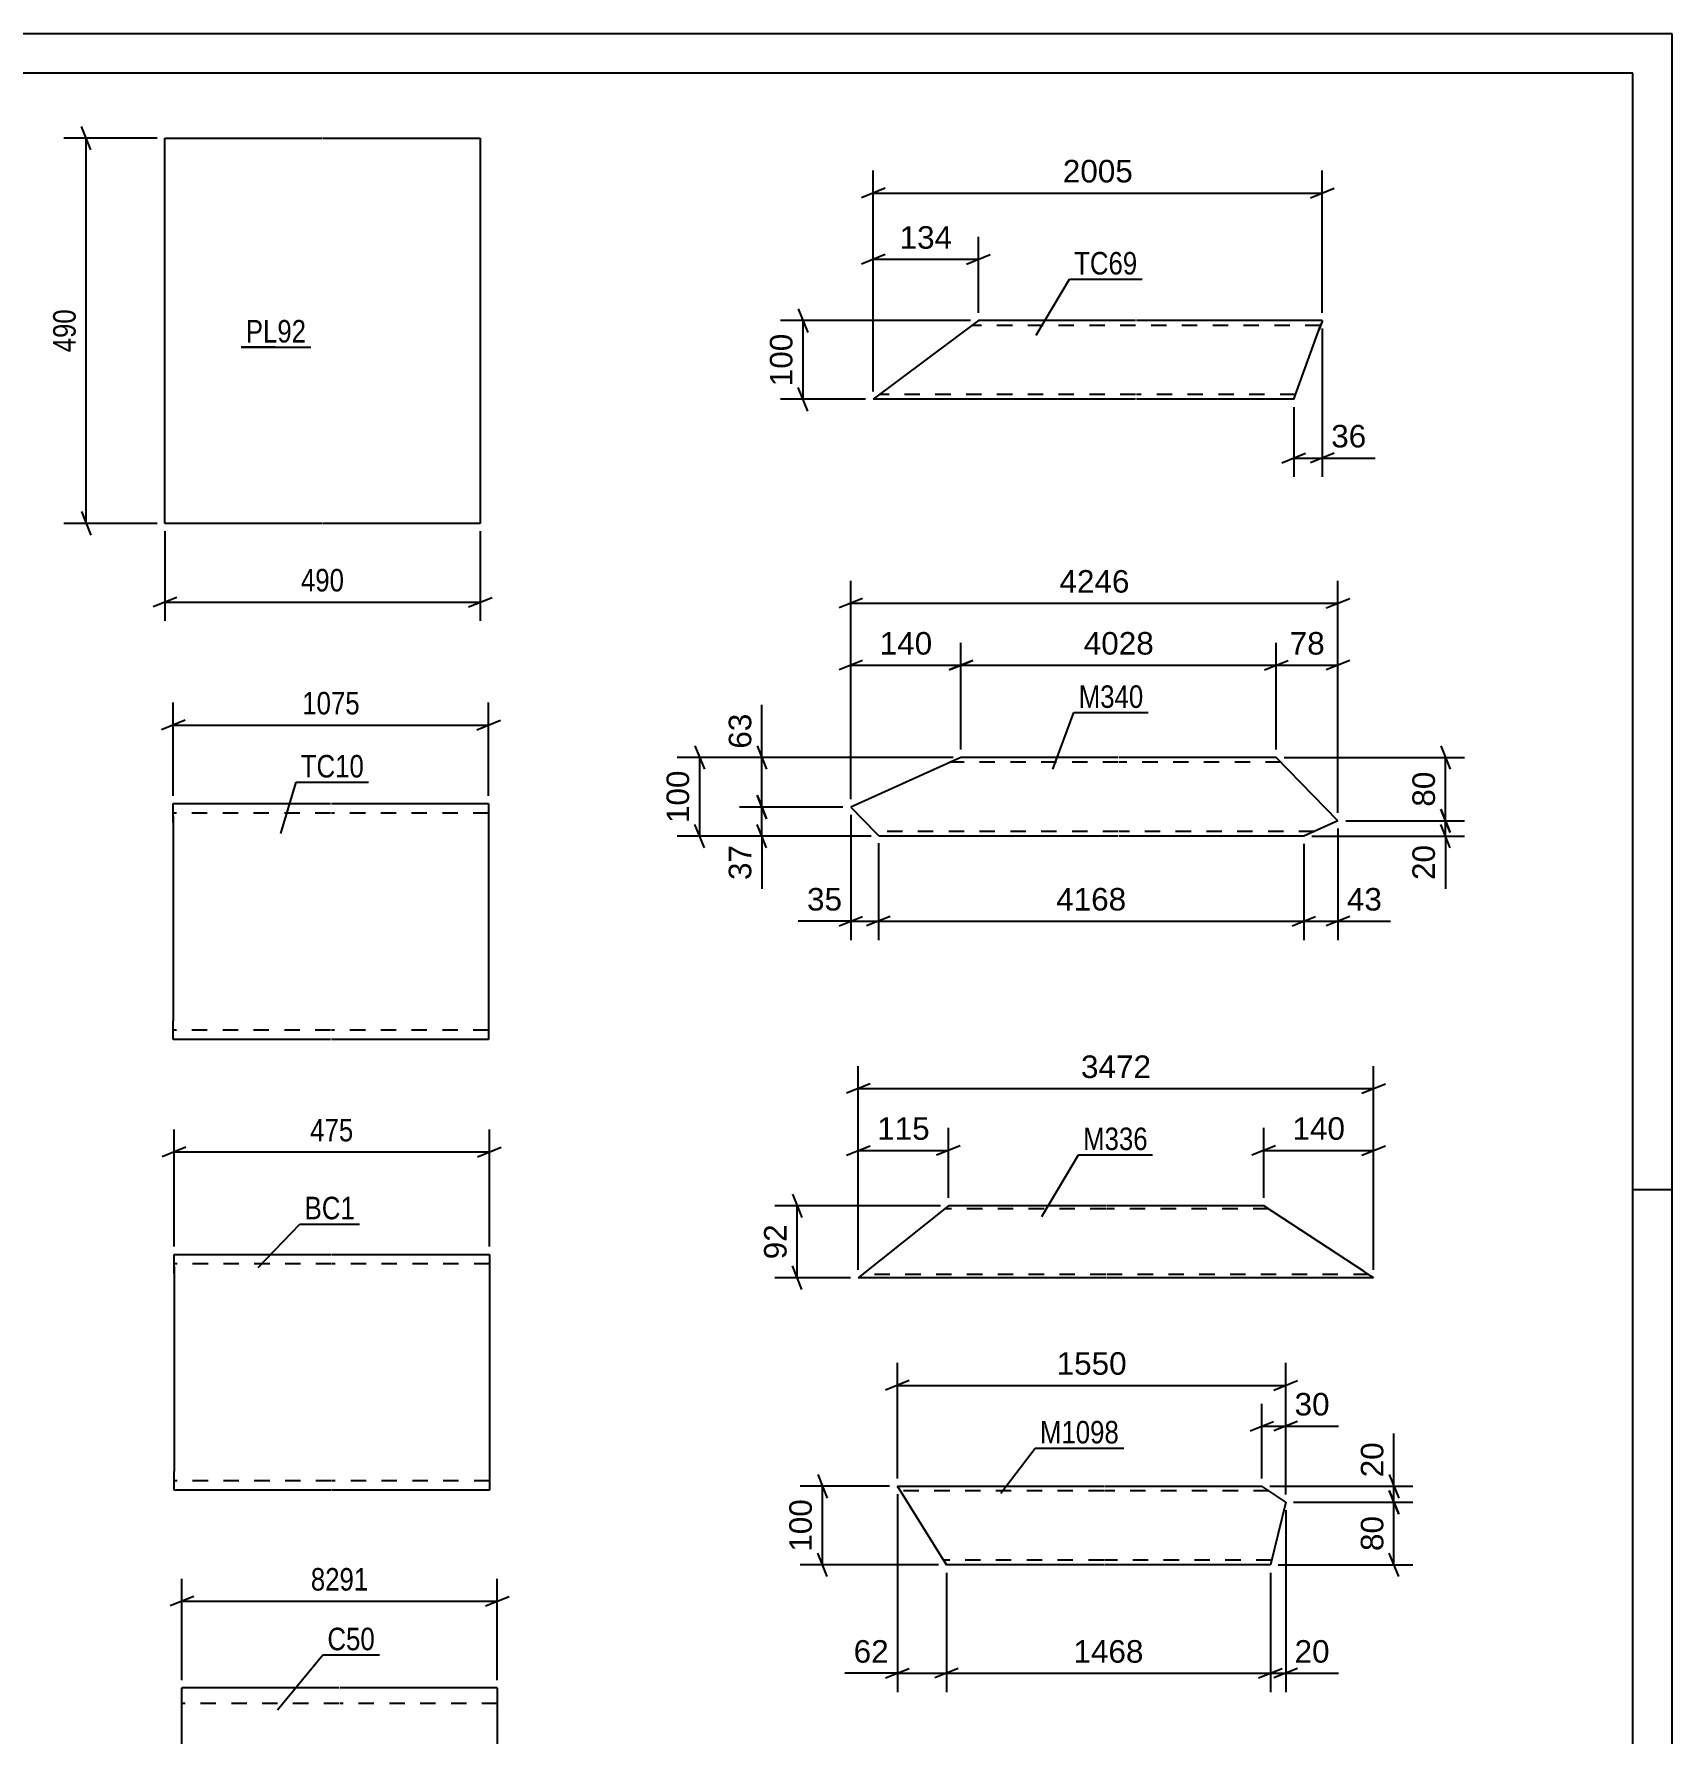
# Model space of a CAD drawing. Header units: millimetres. Extents: x 0 to 841, y 0 to 594.
# Drawn here: x 632.7 to 841, y 377.9 to 594 of the extents above; entities that cross this region are included whole.
import ezdxf

# ---------------------------------------------------------------- set-up
doc = ezdxf.new("R2010")
doc.units = ezdxf.units.MM
doc.linetypes.add('DXK_LINE_DOT2', pattern=[3.9198, 1.9599, -1.9599])
doc.styles.add('Arial', font='ARIAL.TTF', dxfattribs={"height": 0.2})
doc.styles.add('Arial Narrow', font='ARIALN.TTF', dxfattribs={"height": 0.2})

# ---------------------------------------------------------------- blocks, each defined once
blk = doc.blocks.new('Unknown-339278137-1133')
at = {"color": 5, "linetype": 'Continuous'}
for p, q in [((841, 594), (0, 594)), ((841, 0), (841, 594)), ((836, 589), (5, 589)), ((836, 5), (836, 589)), ((841, 447), (836, 447))]:
    blk.add_line(p, q, dxfattribs=at)
blk = doc.blocks.new('Part-339278137-31897 - 31896')
at = {"color": 2, "linetype": 'Continuous'}
for p, q in [((748.74, 399.3), (742.5, 409.3)), ((742.5, 409.3), (768.74, 409.3)), ((768.84, 409.3), (788.84, 409.3)), ((791.88, 407.26), (788.84, 409.3)), ((791.88, 407.26), (789.92, 399.3)), ((768.74, 399.3), (748.74, 399.3)), ((789.92, 399.3), (768.84, 399.3))]:
    blk.add_line(p, q, dxfattribs=at)
at = {"color": 7, "linetype": 'DXK_LINE_DOT2'}
for p, q in [((768.74, 408.7), (742.87, 408.7)), ((789.73, 408.7), (768.84, 408.7)), ((768.74, 399.9), (748.36, 399.9)), ((790.07, 399.9), (768.84, 399.9)), ((748.52, 399.65), (748.74, 399.3))]:
    blk.add_line(p, q, dxfattribs=at)
blk = doc.blocks.new('Part-339278137-31859 - 31858')
at = {"color": 2, "linetype": 'Continuous'}
for p, q in [((752.79, 557.54), (739.42, 547.54)), ((772.79, 557.54), (752.79, 557.54)), ((796.53, 557.54), (772.89, 557.54)), ((796.53, 557.54), (796.5, 557.45)), ((792.89, 547.54), (796.1, 556.34)), ((796.5, 557.45), (796.1, 556.34)), ((772.79, 547.54), (739.42, 547.54)), ((792.89, 547.54), (772.89, 547.54))]:
    blk.add_line(p, q, dxfattribs=at)
at = {"color": 7, "linetype": 'DXK_LINE_DOT2'}
for p, q in [((772.79, 556.94), (751.99, 556.94)), ((796.31, 556.94), (772.89, 556.94)), ((796.1, 556.34), (796.4, 557.19)), ((772.79, 548.14), (740.22, 548.14)), ((793.11, 548.14), (772.89, 548.14)), ((792.93, 547.63), (792.89, 547.54))]:
    blk.add_line(p, q, dxfattribs=at)
blk = doc.blocks.new('Part-339278137-31889 - 31888')
at = {"color": 2, "linetype": 'Continuous'}
for p, q in [((750.58, 501.98), (747.92, 500.78)), ((770.58, 501.98), (750.58, 501.98)), ((790.68, 501.98), (770.68, 501.98)), ((798.52, 493.93), (790.68, 501.98)), ((747.92, 500.78), (736.57, 495.67)), ((736.57, 495.67), (739.83, 492.33)), ((798.52, 493.93), (794.18, 491.98)), ((740.17, 491.98), (739.83, 492.33)), ((770.58, 491.98), (740.17, 491.98)), ((794.18, 491.98), (770.68, 491.98))]:
    blk.add_line(p, q, dxfattribs=at)
at = {"color": 7, "linetype": 'DXK_LINE_DOT2'}
for p, q in [((750.58, 501.98), (748.94, 501.24)), ((770.58, 501.38), (749.25, 501.38)), ((791.27, 501.38), (770.68, 501.38)), ((739.59, 492.58), (739, 493.18)), ((770.58, 492.58), (739.59, 492.58)), ((739.83, 492.33), (740.08, 492.07)), ((795.51, 492.58), (770.68, 492.58))]:
    blk.add_line(p, q, dxfattribs=at)
blk = doc.blocks.new('Part-339278137-31905 - 31904')
at = {"color": 2, "linetype": 'Continuous'}
for p, q in [((748.98, 444.96), (737.52, 435.81)), ((768.98, 444.96), (748.98, 444.96)), ((789.08, 444.96), (769.08, 444.96)), ((801.83, 436.61), (789.08, 444.96)), ((803.05, 435.81), (801.83, 436.61)), ((768.98, 435.81), (737.52, 435.81)), ((803.05, 435.81), (769.08, 435.81))]:
    blk.add_line(p, q, dxfattribs=at)
at = {"color": 7, "linetype": 'DXK_LINE_DOT2'}
for p, q in [((768.98, 444.56), (748.48, 444.56)), ((789.69, 444.56), (769.08, 444.56)), ((768.98, 436.21), (738.02, 436.21)), ((802.44, 436.21), (769.08, 436.21)), ((802.7, 436.04), (803.05, 435.81))]:
    blk.add_line(p, q, dxfattribs=at)
blk = doc.blocks.new('Part-339278137-27581 - 27580')
at = {"color": 2, "linetype": 'Continuous'}
for p, q in [((671.51, 383.65), (651.51, 383.65)), ((651.51, 337.65), (651.51, 383.65)), ((691.61, 383.65), (671.61, 383.65)), ((691.61, 383.65), (691.61, 333.65)), ((651.51, 337.65), (651.51, 333.65)), ((671.51, 333.65), (651.51, 333.65)), ((691.61, 333.65), (671.61, 333.65))]:
    blk.add_line(p, q, dxfattribs=at)
at = {"color": 7, "linetype": 'DXK_LINE_DOT2'}
for p, q in [((671.51, 381.65), (651.51, 381.65)), ((691.61, 381.65), (671.61, 381.65)), ((651.51, 333.96), (651.51, 337.65)), ((671.51, 335.65), (651.51, 335.65)), ((691.61, 335.65), (671.61, 335.65))]:
    blk.add_line(p, q, dxfattribs=at)
blk = doc.blocks.new('Part-339278137-27385 - 27384')
at = {"color": 2, "linetype": 'Continuous'}
for p, q in [((650.41, 493.71), (650.41, 496.11)), ((650.41, 496.11), (670.41, 496.11)), ((670.51, 496.11), (690.51, 496.11)), ((690.51, 496.11), (690.51, 466.11)), ((650.41, 493.71), (650.41, 468.51)), ((650.41, 466.11), (650.41, 468.51)), ((670.41, 466.11), (650.41, 466.11)), ((690.51, 466.11), (670.51, 466.11))]:
    blk.add_line(p, q, dxfattribs=at)
at = {"color": 7, "linetype": 'DXK_LINE_DOT2'}
for p, q in [((670.41, 494.91), (650.41, 494.91)), ((690.51, 494.91), (670.51, 494.91)), ((650.41, 494.56), (650.41, 493.71)), ((650.41, 467.31), (650.41, 467.4)), ((650.41, 467.31), (650.41, 467.4)), ((670.41, 467.31), (650.41, 467.31)), ((690.51, 467.31), (670.51, 467.31)), ((690.51, 467.31), (690.51, 467.4))]:
    blk.add_line(p, q, dxfattribs=at)
blk = doc.blocks.new('Part-339278137-27394 - 27393')
at = {"color": 2, "linetype": 'Continuous'}
for p, q in [((650.51, 436.38), (650.51, 438.78)), ((650.51, 438.78), (670.51, 438.78)), ((670.61, 438.78), (690.61, 438.78)), ((690.61, 438.78), (690.61, 408.78)), ((650.51, 436.38), (650.51, 411.18)), ((650.51, 408.78), (650.51, 411.18)), ((670.51, 408.78), (650.51, 408.78)), ((690.61, 408.78), (670.61, 408.78))]:
    blk.add_line(p, q, dxfattribs=at)
at = {"color": 7, "linetype": 'DXK_LINE_DOT2'}
for p, q in [((670.51, 437.58), (650.51, 437.58)), ((650.51, 437.23), (650.51, 436.38)), ((690.61, 437.58), (670.61, 437.58)), ((650.51, 409.98), (650.51, 410.07)), ((650.51, 409.98), (650.51, 410.07)), ((670.51, 409.98), (650.51, 409.98)), ((690.61, 409.98), (670.61, 409.98)), ((690.61, 409.98), (690.61, 410.07))]:
    blk.add_line(p, q, dxfattribs=at)
blk = doc.blocks.new('Part-339278137-27493 - 27492')
at = {"color": 2, "linetype": 'Continuous'}
for p, q in [((649.34, 531.75), (649.34, 580.75)), ((649.34, 580.75), (669.34, 580.75)), ((669.44, 580.75), (689.44, 580.75)), ((689.44, 580.75), (689.44, 531.75)), ((669.34, 531.75), (649.34, 531.75)), ((689.44, 531.75), (669.44, 531.75))]:
    blk.add_line(p, q, dxfattribs=at)
blk = doc.blocks.new('StraightDimension-339278137-32635 - 31896')
at = {"color": 7, "linetype": 'Continuous'}
for p, q in [((788.84, 410.3), (788.84, 419.8)), ((791.88, 408.26), (791.88, 419.8)), ((787.34, 416.35), (790.34, 417.55)), ((793.38, 417.55), (790.38, 416.35)), ((788.84, 416.95), (791.88, 416.95))]:
    blk.add_line(p, q, dxfattribs=at)
at = {"color": 0}
blk.add_wipeout([(798.05, 417.7), (798.05, 421.9), (792.4, 421.9), (792.4, 417.7)], dxfattribs=at)
at = {"color": 7, "linetype": 'Continuous'}
blk.add_line((791.88, 416.95), (798.58, 416.95), dxfattribs=at)
blk.add_line((791.88, 416.95), (798.58, 416.95), dxfattribs=at)
at = {"color": 3, "style": 'Arial'}
blk.add_text('30', height=2.865, dxfattribs=at).set_placement((793, 418.3))
blk = doc.blocks.new('StraightDimension-339278137-32624 - 31896')
at = {"color": 7, "linetype": 'Continuous'}
for p, q in [((742.5, 410.3), (742.5, 424.98)), ((791.88, 408.26), (791.88, 424.98)), ((744, 422.73), (741, 421.53)), ((742.5, 422.13), (791.88, 422.13)), ((790.38, 421.53), (793.38, 422.73))]:
    blk.add_line(p, q, dxfattribs=at)
at = {"color": 0}
blk.add_wipeout([(772.24, 422.88), (772.24, 427.08), (762.14, 427.08), (762.14, 422.88)], dxfattribs=at)
at = {"color": 3, "style": 'Arial'}
blk.add_text('1550', height=2.865, dxfattribs=at).set_placement((762.74, 423.48))
blk = doc.blocks.new('StraightDimension-339278137-32566 - 31896')
at = {"color": 7, "linetype": 'Continuous'}
for p, q in [((748.74, 398.3), (748.74, 383.11)), ((789.92, 398.3), (789.92, 383.11)), ((750.24, 386.11), (747.24, 384.91)), ((748.74, 385.51), (789.92, 385.51)), ((788.42, 384.91), (791.42, 386.11))]:
    blk.add_line(p, q, dxfattribs=at)
at = {"color": 0}
blk.add_wipeout([(774.38, 386.26), (774.38, 390.46), (764.28, 390.46), (764.28, 386.26)], dxfattribs=at)
at = {"color": 3, "style": 'Arial'}
blk.add_text('1468', height=2.865, dxfattribs=at).set_placement((764.88, 386.86))
blk = doc.blocks.new('StraightDimension-339278137-32661 - 31896')
at = {"color": 7, "linetype": 'Continuous'}
for p, q in [((805.04, 410.8), (806.24, 407.8)), ((789.84, 409.3), (808.04, 409.3)), ((806.24, 405.76), (805.04, 408.76)), ((805.64, 407.26), (805.64, 409.3)), ((792.88, 407.26), (808.04, 407.26))]:
    blk.add_line(p, q, dxfattribs=at)
at = {"color": 0}
blk.add_wipeout([(804.89, 415.47), (800.69, 415.47), (800.69, 409.83), (804.89, 409.83)], dxfattribs=at)
at = {"color": 7, "linetype": 'Continuous'}
blk.add_line((805.64, 409.3), (805.64, 416), dxfattribs=at)
blk.add_line((805.64, 409.3), (805.64, 416), dxfattribs=at)
at = {"color": 3, "style": 'Arial'}
blk.add_text('20', height=2.865, rotation=90.0002, dxfattribs=at).set_placement((804.29, 410.43))
blk = doc.blocks.new('StraightDimension-339278137-32565 - 31896')
at = {"color": 7, "linetype": 'Continuous'}
for p, q in [((791.88, 406.26), (791.88, 383.11)), ((789.92, 398.3), (789.92, 383.11)), ((788.42, 384.91), (791.42, 386.11)), ((789.92, 385.51), (791.88, 385.51)), ((793.38, 386.11), (790.38, 384.91))]:
    blk.add_line(p, q, dxfattribs=at)
at = {"color": 0}
blk.add_wipeout([(798.05, 386.26), (798.05, 390.46), (792.4, 390.46), (792.4, 386.26)], dxfattribs=at)
at = {"color": 7, "linetype": 'Continuous'}
blk.add_line((791.88, 385.51), (798.58, 385.51), dxfattribs=at)
blk.add_line((791.88, 385.51), (798.58, 385.51), dxfattribs=at)
at = {"color": 3, "style": 'Arial'}
blk.add_text('20', height=2.865, dxfattribs=at).set_placement((793, 386.86))
blk = doc.blocks.new('StraightDimension-339278137-32567 - 31896')
at = {"color": 7, "linetype": 'Continuous'}
for p, q in [((742.5, 408.3), (742.5, 383.11)), ((748.74, 398.3), (748.74, 383.11)), ((741, 384.91), (744, 386.11)), ((742.5, 385.51), (748.74, 385.51)), ((750.24, 386.11), (747.24, 384.91))]:
    blk.add_line(p, q, dxfattribs=at)
at = {"color": 0}
blk.add_wipeout([(741.97, 386.26), (741.97, 390.46), (736.33, 390.46), (736.33, 386.26)], dxfattribs=at)
at = {"color": 7, "linetype": 'Continuous'}
blk.add_line((742.5, 385.51), (735.8, 385.51), dxfattribs=at)
blk.add_line((742.5, 385.51), (735.8, 385.51), dxfattribs=at)
at = {"color": 3, "style": 'Arial'}
blk.add_text('62', height=2.865, dxfattribs=at).set_placement((736.93, 386.86))
blk = doc.blocks.new('StraightDimension-339278137-32662 - 31896')
at = {"color": 7, "linetype": 'Continuous'}
for p, q in [((805.04, 408.76), (806.24, 405.76)), ((792.88, 407.26), (808.04, 407.26)), ((805.64, 399.3), (805.64, 407.26)), ((806.24, 397.8), (805.04, 400.8)), ((790.92, 399.3), (808.04, 399.3))]:
    blk.add_line(p, q, dxfattribs=at)
at = {"color": 0}
blk.add_wipeout([(804.89, 406.11), (800.69, 406.11), (800.69, 400.46), (804.89, 400.46)], dxfattribs=at)
at = {"color": 3, "style": 'Arial'}
blk.add_text('80', height=2.865, rotation=90.0002, dxfattribs=at).set_placement((804.29, 401.06))
blk = doc.blocks.new('StraightDimension-339278137-32710 - 31896')
at = {"color": 7, "linetype": 'Continuous'}
for p, q in [((732.36, 410.8), (733.56, 407.8)), ((741.5, 409.3), (730.11, 409.3)), ((732.96, 399.3), (732.96, 409.3)), ((733.56, 397.8), (732.36, 400.8)), ((747.74, 399.3), (730.11, 399.3))]:
    blk.add_line(p, q, dxfattribs=at)
at = {"color": 0}
blk.add_wipeout([(732.21, 408.24), (728.01, 408.24), (728.01, 400.37), (732.21, 400.37)], dxfattribs=at)
at = {"color": 3, "style": 'Arial'}
blk.add_text('100', height=2.865, rotation=90.0002, dxfattribs=at).set_placement((731.61, 400.97))
blk = doc.blocks.new('StraightDimension-339278137-31972 - 31858')
at = {"color": 7, "linetype": 'Continuous'}
for p, q in [((739.42, 548.54), (739.42, 576.62)), ((796.53, 558.54), (796.53, 576.62)), ((740.92, 574.37), (737.92, 573.17)), ((739.42, 573.77), (796.53, 573.77)), ((795.03, 573.17), (798.03, 574.37))]:
    blk.add_line(p, q, dxfattribs=at)
at = {"color": 0}
blk.add_wipeout([(773.02, 574.52), (773.02, 578.72), (762.93, 578.72), (762.93, 574.52)], dxfattribs=at)
at = {"color": 3, "style": 'Arial'}
blk.add_text('2005', height=2.865, dxfattribs=at).set_placement((763.53, 575.12))
blk = doc.blocks.new('StraightDimension-339278137-31948 - 31858')
at = {"color": 7, "linetype": 'Continuous'}
for p, q in [((739.42, 548.54), (739.42, 568.19)), ((752.79, 558.54), (752.79, 568.19)), ((740.92, 565.94), (737.92, 564.74)), ((739.42, 565.34), (752.79, 565.34)), ((751.29, 564.74), (754.29, 565.94))]:
    blk.add_line(p, q, dxfattribs=at)
at = {"color": 0}
blk.add_wipeout([(750.04, 566.09), (750.04, 570.29), (742.17, 570.29), (742.17, 566.09)], dxfattribs=at)
at = {"color": 3, "style": 'Arial'}
blk.add_text('134', height=2.865, dxfattribs=at).set_placement((742.77, 566.69))
blk = doc.blocks.new('StraightDimension-339278137-32013 - 31858')
at = {"color": 7, "linetype": 'Continuous'}
for p, q in [((796.53, 556.54), (796.53, 537.67)), ((792.89, 546.54), (792.89, 537.67)), ((791.39, 539.47), (794.39, 540.67)), ((798.03, 540.67), (795.03, 539.47)), ((792.89, 540.07), (796.53, 540.07))]:
    blk.add_line(p, q, dxfattribs=at)
at = {"color": 0}
blk.add_wipeout([(802.7, 540.82), (802.7, 545.02), (797.06, 545.02), (797.06, 540.82)], dxfattribs=at)
at = {"color": 7, "linetype": 'Continuous'}
blk.add_line((796.53, 540.07), (803.23, 540.07), dxfattribs=at)
blk.add_line((796.53, 540.07), (803.23, 540.07), dxfattribs=at)
at = {"color": 3, "style": 'Arial'}
blk.add_text('36', height=2.865, dxfattribs=at).set_placement((797.66, 541.42))
blk = doc.blocks.new('StraightDimension-339278137-31989 - 31858')
at = {"color": 7, "linetype": 'Continuous'}
for p, q in [((751.79, 557.54), (727.64, 557.54)), ((729.89, 559.04), (731.09, 556.04)), ((730.49, 547.54), (730.49, 557.54)), ((731.09, 546.04), (729.89, 549.04)), ((738.42, 547.54), (727.64, 547.54))]:
    blk.add_line(p, q, dxfattribs=at)
at = {"color": 0}
blk.add_wipeout([(729.74, 556.47), (725.54, 556.47), (725.54, 548.6), (729.74, 548.6)], dxfattribs=at)
at = {"color": 3, "style": 'Arial'}
blk.add_text('100', height=2.865, rotation=90.0002, dxfattribs=at).set_placement((729.14, 549.2))
blk = doc.blocks.new('StraightDimension-339278137-32134 - 31888')
at = {"color": 7, "linetype": 'Continuous'}
for p, q in [((740.08, 491.07), (740.08, 478.77)), ((794.18, 490.98), (794.18, 478.77)), ((741.58, 481.77), (738.58, 480.57)), ((740.08, 481.17), (794.18, 481.17)), ((792.68, 480.57), (795.68, 481.77))]:
    blk.add_line(p, q, dxfattribs=at)
at = {"color": 0}
blk.add_wipeout([(772.18, 481.92), (772.18, 486.12), (762.08, 486.12), (762.08, 481.92)], dxfattribs=at)
at = {"color": 3, "style": 'Arial'}
blk.add_text('4168', height=2.865, dxfattribs=at).set_placement((762.68, 482.52))
blk = doc.blocks.new('StraightDimension-339278137-32049 - 31888')
at = {"color": 7, "linetype": 'Continuous'}
for p, q in [((736.57, 496.67), (736.57, 516.57)), ((750.58, 502.98), (750.58, 516.57)), ((738.07, 514.32), (735.07, 513.12)), ((749.08, 513.12), (752.08, 514.32)), ((736.57, 513.72), (750.58, 513.72))]:
    blk.add_line(p, q, dxfattribs=at)
at = {"color": 0}
blk.add_wipeout([(747.51, 514.47), (747.51, 518.67), (739.64, 518.67), (739.64, 514.47)], dxfattribs=at)
at = {"color": 3, "style": 'Arial'}
blk.add_text('140', height=2.865, dxfattribs=at).set_placement((740.24, 515.07))
blk = doc.blocks.new('StraightDimension-339278137-32135 - 31888')
at = {"color": 7, "linetype": 'Continuous'}
for p, q in [((736.57, 494.67), (736.57, 478.77)), ((740.08, 491.07), (740.08, 478.77)), ((735.07, 480.57), (738.07, 481.77)), ((736.57, 481.17), (740.08, 481.17)), ((741.58, 481.77), (738.58, 480.57))]:
    blk.add_line(p, q, dxfattribs=at)
at = {"color": 0}
blk.add_wipeout([(736.05, 481.92), (736.05, 486.12), (730.4, 486.12), (730.4, 481.92)], dxfattribs=at)
at = {"color": 7, "linetype": 'Continuous'}
blk.add_line((736.57, 481.17), (729.88, 481.17), dxfattribs=at)
blk.add_line((736.57, 481.17), (729.88, 481.17), dxfattribs=at)
at = {"color": 3, "style": 'Arial'}
blk.add_text('35', height=2.865, dxfattribs=at).set_placement((731, 482.52))
blk = doc.blocks.new('StraightDimension-339278137-32047 - 31888')
at = {"color": 7, "linetype": 'Continuous'}
for p, q in [((790.68, 502.98), (790.68, 516.57)), ((798.52, 494.93), (798.52, 516.57)), ((789.18, 513.12), (792.18, 514.32)), ((800.02, 514.32), (797.02, 513.12)), ((790.68, 513.72), (798.52, 513.72))]:
    blk.add_line(p, q, dxfattribs=at)
at = {"color": 0}
blk.add_wipeout([(797.43, 514.47), (797.43, 518.67), (791.78, 518.67), (791.78, 514.47)], dxfattribs=at)
at = {"color": 3, "style": 'Arial'}
blk.add_text('78', height=2.865, dxfattribs=at).set_placement((792.38, 515.07))
blk = doc.blocks.new('StraightDimension-339278137-32048 - 31888')
at = {"color": 7, "linetype": 'Continuous'}
for p, q in [((750.58, 502.98), (750.58, 516.57)), ((790.68, 502.98), (790.68, 516.57)), ((752.08, 514.32), (749.08, 513.12)), ((789.18, 513.12), (792.18, 514.32)), ((750.58, 513.72), (790.68, 513.72))]:
    blk.add_line(p, q, dxfattribs=at)
at = {"color": 0}
blk.add_wipeout([(775.68, 514.47), (775.68, 518.67), (765.59, 518.67), (765.59, 514.47)], dxfattribs=at)
at = {"color": 3, "style": 'Arial'}
blk.add_text('4028', height=2.865, dxfattribs=at).set_placement((766.19, 515.07))
blk = doc.blocks.new('StraightDimension-339278137-32133 - 31888')
at = {"color": 7, "linetype": 'Continuous'}
for p, q in [((798.52, 492.93), (798.52, 478.77)), ((794.18, 490.98), (794.18, 478.77)), ((792.68, 480.57), (795.68, 481.77)), ((794.18, 481.17), (798.52, 481.17)), ((800.02, 481.77), (797.02, 480.57))]:
    blk.add_line(p, q, dxfattribs=at)
at = {"color": 0}
blk.add_wipeout([(804.7, 481.92), (804.7, 486.12), (799.05, 486.12), (799.05, 481.92)], dxfattribs=at)
at = {"color": 7, "linetype": 'Continuous'}
blk.add_line((798.52, 481.17), (805.22, 481.17), dxfattribs=at)
blk.add_line((798.52, 481.17), (805.22, 481.17), dxfattribs=at)
at = {"color": 3, "style": 'Arial'}
blk.add_text('43', height=2.865, dxfattribs=at).set_placement((799.65, 482.52))
blk = doc.blocks.new('StraightDimension-339278137-32247 - 31888')
at = {"color": 7, "linetype": 'Continuous'}
for p, q in [((736.57, 496.67), (736.57, 524.45)), ((798.52, 494.93), (798.52, 524.45)), ((738.07, 522.2), (735.07, 521)), ((736.57, 521.6), (798.52, 521.6)), ((797.02, 521), (800.02, 522.2))]:
    blk.add_line(p, q, dxfattribs=at)
at = {"color": 0}
blk.add_wipeout([(772.6, 522.35), (772.6, 526.55), (762.5, 526.55), (762.5, 522.35)], dxfattribs=at)
at = {"color": 3, "style": 'Arial'}
blk.add_text('4246', height=2.865, dxfattribs=at).set_placement((763.1, 522.95))
blk = doc.blocks.new('StraightDimension-339278137-32279 - 31888')
at = {"color": 7, "linetype": 'Continuous'}
for p, q in [((749.58, 501.98), (714.5, 501.98)), ((716.75, 503.48), (717.95, 500.48)), ((717.35, 491.98), (717.35, 501.98)), ((717.95, 490.48), (716.75, 493.48)), ((739.17, 491.98), (714.5, 491.98))]:
    blk.add_line(p, q, dxfattribs=at)
at = {"color": 0}
blk.add_wipeout([(716.6, 500.91), (712.4, 500.91), (712.4, 493.04), (716.6, 493.04)], dxfattribs=at)
at = {"color": 3, "style": 'Arial'}
blk.add_text('100', height=2.865, rotation=90.0002, dxfattribs=at).set_placement((716, 493.64))
blk = doc.blocks.new('StraightDimension-339278137-32375 - 31888')
at = {"color": 7, "linetype": 'Continuous'}
for p, q in [((811.6, 495.43), (812.8, 492.43)), ((799.52, 493.93), (814.6, 493.93)), ((812.8, 490.48), (811.6, 493.48)), ((812.2, 491.98), (812.2, 493.93)), ((795.18, 491.98), (814.6, 491.98))]:
    blk.add_line(p, q, dxfattribs=at)
at = {"color": 0}
blk.add_wipeout([(811.45, 491.45), (807.25, 491.45), (807.25, 485.8), (811.45, 485.8)], dxfattribs=at)
at = {"color": 7, "linetype": 'Continuous'}
blk.add_line((812.2, 491.98), (812.2, 485.28), dxfattribs=at)
blk.add_line((812.2, 491.98), (812.2, 485.28), dxfattribs=at)
at = {"color": 3, "style": 'Arial'}
blk.add_text('20', height=2.865, rotation=90.0002, dxfattribs=at).set_placement((810.85, 486.4))
blk = doc.blocks.new('StraightDimension-339278137-32311 - 31888')
at = {"color": 7, "linetype": 'Continuous'}
for p, q in [((749.58, 501.98), (722.41, 501.98)), ((724.66, 503.48), (725.86, 500.48)), ((725.26, 495.67), (725.26, 501.98)), ((725.86, 494.17), (724.66, 497.17)), ((735.57, 495.67), (722.41, 495.67))]:
    blk.add_line(p, q, dxfattribs=at)
at = {"color": 0}
blk.add_wipeout([(724.51, 508.15), (720.31, 508.15), (720.31, 502.5), (724.51, 502.5)], dxfattribs=at)
at = {"color": 7, "linetype": 'Continuous'}
blk.add_line((725.26, 501.98), (725.26, 508.67), dxfattribs=at)
blk.add_line((725.26, 501.98), (725.26, 508.67), dxfattribs=at)
at = {"color": 3, "style": 'Arial'}
blk.add_text('63', height=2.865, rotation=90.0002, dxfattribs=at).set_placement((723.91, 503.1))
blk = doc.blocks.new('StraightDimension-339278137-32312 - 31888')
at = {"color": 7, "linetype": 'Continuous'}
for p, q in [((724.66, 497.17), (725.86, 494.17)), ((735.57, 495.67), (722.41, 495.67)), ((725.26, 491.98), (725.26, 495.67)), ((725.86, 490.48), (724.66, 493.48)), ((739.17, 491.98), (722.41, 491.98))]:
    blk.add_line(p, q, dxfattribs=at)
at = {"color": 0}
blk.add_wipeout([(724.51, 491.45), (720.31, 491.45), (720.31, 485.8), (724.51, 485.8)], dxfattribs=at)
at = {"color": 7, "linetype": 'Continuous'}
blk.add_line((725.26, 491.98), (725.26, 485.28), dxfattribs=at)
blk.add_line((725.26, 491.98), (725.26, 485.28), dxfattribs=at)
at = {"color": 3, "style": 'Arial'}
blk.add_text('37', height=2.865, rotation=90.0002, dxfattribs=at).set_placement((723.91, 486.4))
blk = doc.blocks.new('StraightDimension-339278137-32374 - 31888')
at = {"color": 7, "linetype": 'Continuous'}
for p, q in [((791.68, 501.98), (814.6, 501.98)), ((811.6, 503.48), (812.8, 500.48)), ((812.2, 493.93), (812.2, 501.98)), ((812.8, 492.43), (811.6, 495.43)), ((799.52, 493.93), (814.6, 493.93))]:
    blk.add_line(p, q, dxfattribs=at)
at = {"color": 0}
blk.add_wipeout([(811.45, 500.78), (807.25, 500.78), (807.25, 495.13), (811.45, 495.13)], dxfattribs=at)
at = {"color": 3, "style": 'Arial'}
blk.add_text('80', height=2.865, rotation=90.0002, dxfattribs=at).set_placement((810.85, 495.73))
blk = doc.blocks.new('StraightDimension-339278137-32442 - 31904')
at = {"color": 7, "linetype": 'Continuous'}
for p, q in [((789.08, 445.96), (789.08, 454.86)), ((803.05, 436.81), (803.05, 454.86)), ((790.58, 452.61), (787.58, 451.41)), ((789.08, 452.01), (803.05, 452.01)), ((801.55, 451.41), (804.55, 452.61))]:
    blk.add_line(p, q, dxfattribs=at)
at = {"color": 0}
blk.add_wipeout([(800, 452.76), (800, 456.96), (792.13, 456.96), (792.13, 452.76)], dxfattribs=at)
at = {"color": 3, "style": 'Arial'}
blk.add_text('140', height=2.865, dxfattribs=at).set_placement((792.73, 453.36))
blk = doc.blocks.new('StraightDimension-339278137-32547 - 31904')
at = {"color": 7, "linetype": 'Continuous'}
for p, q in [((729.15, 446.46), (730.35, 443.46)), ((747.98, 444.96), (726.9, 444.96)), ((729.75, 435.81), (729.75, 444.96)), ((730.35, 434.31), (729.15, 437.31)), ((736.52, 435.81), (726.9, 435.81))]:
    blk.add_line(p, q, dxfattribs=at)
at = {"color": 0}
blk.add_wipeout([(729, 443.21), (724.8, 443.21), (724.8, 437.56), (729, 437.56)], dxfattribs=at)
at = {"color": 3, "style": 'Arial'}
blk.add_text('92', height=2.865, rotation=90.0002, dxfattribs=at).set_placement((728.4, 438.16))
blk = doc.blocks.new('StraightDimension-339278137-32444 - 31904')
at = {"color": 7, "linetype": 'Continuous'}
for p, q in [((737.52, 436.81), (737.52, 454.86)), ((748.98, 445.96), (748.98, 454.86)), ((736.02, 451.41), (739.02, 452.61)), ((737.52, 452.01), (748.98, 452.01)), ((750.48, 452.61), (747.48, 451.41))]:
    blk.add_line(p, q, dxfattribs=at)
at = {"color": 0}
blk.add_wipeout([(747.19, 452.76), (747.19, 456.96), (739.32, 456.96), (739.32, 452.76)], dxfattribs=at)
at = {"color": 3, "style": 'Arial'}
blk.add_text('115', height=2.865, dxfattribs=at).set_placement((739.92, 453.36))
blk = doc.blocks.new('StraightDimension-339278137-32504 - 31904')
at = {"color": 7, "linetype": 'Continuous'}
for p, q in [((737.52, 436.81), (737.52, 462.72)), ((803.05, 436.81), (803.05, 462.72)), ((739.02, 460.47), (736.02, 459.27)), ((801.55, 459.27), (804.55, 460.47)), ((737.52, 459.87), (803.05, 459.87))]:
    blk.add_line(p, q, dxfattribs=at)
at = {"color": 0}
blk.add_wipeout([(775.33, 460.62), (775.33, 464.82), (765.24, 464.82), (765.24, 460.62)], dxfattribs=at)
at = {"color": 3, "style": 'Arial'}
blk.add_text('3472', height=2.865, dxfattribs=at).set_placement((765.84, 461.22))
blk = doc.blocks.new('StraightDimension-339278137-28183 - 27580')
at = {"color": 7, "linetype": 'Continuous'}
for p, q in [((651.51, 384.65), (651.51, 397.53)), ((691.61, 384.65), (691.61, 397.53)), ((653.01, 395.28), (650.01, 394.08)), ((651.51, 394.68), (691.61, 394.68)), ((690.11, 394.08), (693.11, 395.28))]:
    blk.add_line(p, q, dxfattribs=at)
at = {"color": 0}
blk.add_wipeout([(675.81, 395.43), (675.81, 399.63), (667.3, 399.63), (667.3, 395.43)], dxfattribs=at)
at = {"color": 3, "style": 'Arial Narrow'}
blk.add_text('8291', height=2.863, dxfattribs=at).set_placement((667.9, 396.03))
blk = doc.blocks.new('StraightDimension-339278137-27658 - 27384')
at = {"color": 7, "linetype": 'Continuous'}
for p, q in [((650.41, 497.11), (650.41, 508.96)), ((690.51, 497.11), (690.51, 508.96)), ((651.91, 506.71), (648.91, 505.51)), ((650.41, 506.11), (690.51, 506.11)), ((689.01, 505.51), (692.01, 506.71))]:
    blk.add_line(p, q, dxfattribs=at)
at = {"color": 0}
blk.add_wipeout([(674.72, 506.86), (674.72, 511.06), (666.21, 511.06), (666.21, 506.86)], dxfattribs=at)
at = {"color": 3, "style": 'Arial Narrow'}
blk.add_text('1075', height=2.863, dxfattribs=at).set_placement((666.81, 507.46))
blk = doc.blocks.new('StraightDimension-339278137-27662 - 27393')
at = {"color": 7, "linetype": 'Continuous'}
for p, q in [((650.51, 439.78), (650.51, 454.66)), ((690.61, 439.78), (690.61, 454.66)), ((652.01, 452.41), (649.01, 451.21)), ((650.51, 451.81), (690.61, 451.81)), ((689.11, 451.21), (692.11, 452.41))]:
    blk.add_line(p, q, dxfattribs=at)
at = {"color": 0}
blk.add_wipeout([(673.91, 452.56), (673.91, 456.76), (667.22, 456.76), (667.22, 452.56)], dxfattribs=at)
at = {"color": 3, "style": 'Arial Narrow'}
blk.add_text('475', height=2.863, dxfattribs=at).set_placement((667.82, 453.16))
blk = doc.blocks.new('StraightDimension-339278137-27953 - 27492')
at = {"color": 7, "linetype": 'Continuous'}
for p, q in [((649.34, 530.75), (649.34, 519.35)), ((689.44, 530.75), (689.44, 519.35)), ((650.84, 522.35), (647.84, 521.15)), ((649.34, 521.75), (689.44, 521.75)), ((687.94, 521.15), (690.94, 522.35))]:
    blk.add_line(p, q, dxfattribs=at)
at = {"color": 0}
blk.add_wipeout([(672.73, 522.5), (672.73, 526.7), (666.04, 526.7), (666.04, 522.5)], dxfattribs=at)
at = {"color": 3, "style": 'Arial Narrow'}
blk.add_text('490', height=2.863, dxfattribs=at).set_placement((666.64, 523.1))
blk = doc.blocks.new('StraightDimension-339278137-27949 - 27492')
at = {"color": 7, "linetype": 'Continuous'}
for p, q in [((639.94, 579.25), (638.74, 582.25)), ((648.34, 580.75), (636.49, 580.75)), ((639.34, 531.75), (639.34, 580.75)), ((648.34, 531.75), (636.49, 531.75)), ((638.74, 533.25), (639.94, 530.25))]:
    blk.add_line(p, q, dxfattribs=at)
at = {"color": 0}
blk.add_wipeout([(638.59, 559.59), (634.39, 559.59), (634.39, 552.91), (638.59, 552.91)], dxfattribs=at)
at = {"color": 3, "style": 'Arial Narrow'}
blk.add_text('490', height=2.863, rotation=90.0002, dxfattribs=at).set_placement((637.99, 553.51))
blk = doc.blocks.new('Mark-339278137-32734 - 31896')
at = {"color": 0}
blk.add_wipeout([(770.68, 414.74), (770.68, 417.74), (760.62, 417.74), (760.62, 414.74)], dxfattribs=at)
blk.add_wipeout([(770.68, 414.74), (770.68, 417.74), (760.62, 417.74), (760.62, 414.74)], dxfattribs=at)
at = {"color": 30, "linetype": 'Continuous'}
for p, q in [((755.64, 408.41), (760.02, 414.14)), ((760.02, 414.14), (771.28, 414.14))]:
    blk.add_line(p, q, dxfattribs=at)
at = {"color": 3, "style": 'Arial Narrow'}
blk.add_text('M1098', height=2.863, dxfattribs=at).set_placement((760.62, 414.74))
blk = doc.blocks.new('Mark-339278137-32037 - 31858')
at = {"color": 0}
blk.add_wipeout([(773.01, 563.41), (773.01, 566.41), (764.97, 566.41), (764.97, 563.41)], dxfattribs=at)
blk.add_wipeout([(773.01, 563.41), (773.01, 566.41), (764.97, 566.41), (764.97, 563.41)], dxfattribs=at)
at = {"color": 30, "linetype": 'Continuous'}
for p, q in [((760.13, 555.71), (764.37, 562.81)), ((764.37, 562.81), (773.61, 562.81))]:
    blk.add_line(p, q, dxfattribs=at)
at = {"color": 3, "style": 'Arial Narrow'}
blk.add_text('TC69', height=2.863, dxfattribs=at).set_placement((764.97, 563.41))
blk = doc.blocks.new('Mark-339278137-32432 - 31888')
at = {"color": 0}
blk.add_wipeout([(773.78, 508.29), (773.78, 511.29), (765.55, 511.29), (765.55, 508.29)], dxfattribs=at)
blk.add_wipeout([(773.78, 508.29), (773.78, 511.29), (765.55, 511.29), (765.55, 508.29)], dxfattribs=at)
at = {"color": 30, "linetype": 'Continuous'}
for p, q in [((762.26, 500.51), (764.95, 507.69)), ((764.95, 507.69), (774.38, 507.69))]:
    blk.add_line(p, q, dxfattribs=at)
at = {"color": 3, "style": 'Arial Narrow'}
blk.add_text('M340', height=2.863, dxfattribs=at).set_placement((765.55, 508.29))
blk = doc.blocks.new('Mark-339278137-32517 - 31904')
at = {"color": 0}
blk.add_wipeout([(774.34, 452.05), (774.34, 455.05), (766.11, 455.05), (766.11, 452.05)], dxfattribs=at)
blk.add_wipeout([(774.34, 452.05), (774.34, 455.05), (766.11, 455.05), (766.11, 452.05)], dxfattribs=at)
at = {"color": 30, "linetype": 'Continuous'}
for p, q in [((760.88, 443.59), (765.51, 451.45)), ((765.51, 451.45), (774.94, 451.45))]:
    blk.add_line(p, q, dxfattribs=at)
at = {"color": 3, "style": 'Arial Narrow'}
blk.add_text('M336', height=2.863, dxfattribs=at).set_placement((766.11, 452.05))
blk = doc.blocks.new('Mark-339278137-28347 - 27580')
at = {"color": 0}
blk.add_wipeout([(676.03, 388.44), (676.03, 391.44), (670.01, 391.44), (670.01, 388.44)], dxfattribs=at)
blk.add_wipeout([(676.03, 388.44), (676.03, 391.44), (670.01, 391.44), (670.01, 388.44)], dxfattribs=at)
at = {"color": 30, "linetype": 'Continuous'}
for p, q in [((663.64, 380.86), (669.41, 387.84)), ((669.41, 387.84), (676.63, 387.84))]:
    blk.add_line(p, q, dxfattribs=at)
at = {"color": 3, "style": 'Arial Narrow'}
blk.add_text('C50', height=2.863, dxfattribs=at).set_placement((670.01, 388.44))
blk = doc.blocks.new('Mark-339278137-28266 - 27384')
at = {"color": 0}
blk.add_wipeout([(674.65, 499.44), (674.65, 502.44), (666.62, 502.44), (666.62, 499.44)], dxfattribs=at)
blk.add_wipeout([(674.65, 499.44), (674.65, 502.44), (666.62, 502.44), (666.62, 499.44)], dxfattribs=at)
at = {"color": 30, "linetype": 'Continuous'}
for p, q in [((664.1, 492.31), (666.02, 498.84)), ((666.02, 498.84), (675.25, 498.84))]:
    blk.add_line(p, q, dxfattribs=at)
at = {"color": 3, "style": 'Arial Narrow'}
blk.add_text('TC10', height=2.863, dxfattribs=at).set_placement((666.62, 499.44))
blk = doc.blocks.new('Mark-339278137-28269 - 27393')
at = {"color": 0}
blk.add_wipeout([(673.5, 443.25), (673.5, 446.25), (667.11, 446.25), (667.11, 443.25)], dxfattribs=at)
blk.add_wipeout([(673.5, 443.25), (673.5, 446.25), (667.11, 446.25), (667.11, 443.25)], dxfattribs=at)
at = {"color": 30, "linetype": 'Continuous'}
for p, q in [((661.19, 437.12), (666.51, 442.65)), ((666.51, 442.65), (674.1, 442.65))]:
    blk.add_line(p, q, dxfattribs=at)
at = {"color": 3, "style": 'Arial Narrow'}
blk.add_text('BC1', height=2.863, dxfattribs=at).set_placement((667.11, 443.25))
blk = doc.blocks.new('Mark-339278137-28308 - 27492')
at = {"color": 0}
blk.add_wipeout([(667.31, 554.76), (667.31, 557.76), (659.63, 557.76), (659.63, 554.76)], dxfattribs=at)
blk.add_wipeout([(667.31, 554.76), (667.31, 557.76), (659.63, 557.76), (659.63, 554.76)], dxfattribs=at)
at = {"color": 30, "linetype": 'Continuous'}
for p, q in [((663.33, 554.19), (659.03, 554.16)), ((659.03, 554.16), (667.91, 554.16))]:
    blk.add_line(p, q, dxfattribs=at)
at = {"color": 3, "style": 'Arial Narrow'}
blk.add_text('PL92', height=2.863, dxfattribs=at).set_placement((659.63, 554.76))

msp = doc.modelspace()

# ---------------------------------------------------------------- block references
for name in ['Unknown-339278137-1133', 'Part-339278137-27493 - 27492', 'Part-339278137-31859 - 31858', 'Part-339278137-31889 - 31888', 'Part-339278137-27385 - 27384', 'Part-339278137-31905 - 31904', 'Part-339278137-27394 - 27393', 'Part-339278137-31897 - 31896', 'Part-339278137-27581 - 27580']:
    msp.add_blockref(name, (0, 0))

# ---------------------------------------------------------------- next in the draw order: block references
for name in ['StraightDimension-339278137-31972 - 31858', 'Mark-339278137-28308 - 27492', 'StraightDimension-339278137-27953 - 27492', 'StraightDimension-339278137-32049 - 31888', 'StraightDimension-339278137-32047 - 31888', 'StraightDimension-339278137-27658 - 27384', 'StraightDimension-339278137-32134 - 31888', 'StraightDimension-339278137-27662 - 27393', 'StraightDimension-339278137-32442 - 31904', 'StraightDimension-339278137-32547 - 31904', 'StraightDimension-339278137-32635 - 31896', 'StraightDimension-339278137-28183 - 27580', 'StraightDimension-339278137-32566 - 31896']:
    msp.add_blockref(name, (0, 0))

# ---------------------------------------------------------------- next in the draw order: block references
for name in ['StraightDimension-339278137-27949 - 27492', 'StraightDimension-339278137-31948 - 31858', 'Mark-339278137-32037 - 31858', 'StraightDimension-339278137-32013 - 31858', 'StraightDimension-339278137-32048 - 31888', 'Mark-339278137-28266 - 27384', 'StraightDimension-339278137-32135 - 31888', 'StraightDimension-339278137-32133 - 31888', 'StraightDimension-339278137-32444 - 31904', 'Mark-339278137-28269 - 27393', 'StraightDimension-339278137-32624 - 31896', 'Mark-339278137-28347 - 27580']:
    msp.add_blockref(name, (0, 0))

# ---------------------------------------------------------------- next in the draw order: block references
for name in ['StraightDimension-339278137-31989 - 31858', 'StraightDimension-339278137-32247 - 31888', 'StraightDimension-339278137-32504 - 31904', 'Mark-339278137-32734 - 31896', 'StraightDimension-339278137-32661 - 31896', 'StraightDimension-339278137-32567 - 31896']:
    msp.add_blockref(name, (0, 0))

# ---------------------------------------------------------------- next in the draw order: block references
for name in ['Mark-339278137-32432 - 31888', 'StraightDimension-339278137-32279 - 31888', 'StraightDimension-339278137-32375 - 31888', 'Mark-339278137-32517 - 31904', 'StraightDimension-339278137-32710 - 31896', 'StraightDimension-339278137-32565 - 31896']:
    msp.add_blockref(name, (0, 0))

# ---------------------------------------------------------------- next in the draw order: block references
for name in ['StraightDimension-339278137-32311 - 31888', 'StraightDimension-339278137-32374 - 31888', 'StraightDimension-339278137-32662 - 31896']:
    msp.add_blockref(name, (0, 0))

# ---------------------------------------------------------------- next in the draw order: block references
msp.add_blockref('StraightDimension-339278137-32312 - 31888', (0, 0))

doc.saveas('drawing.dxf')
